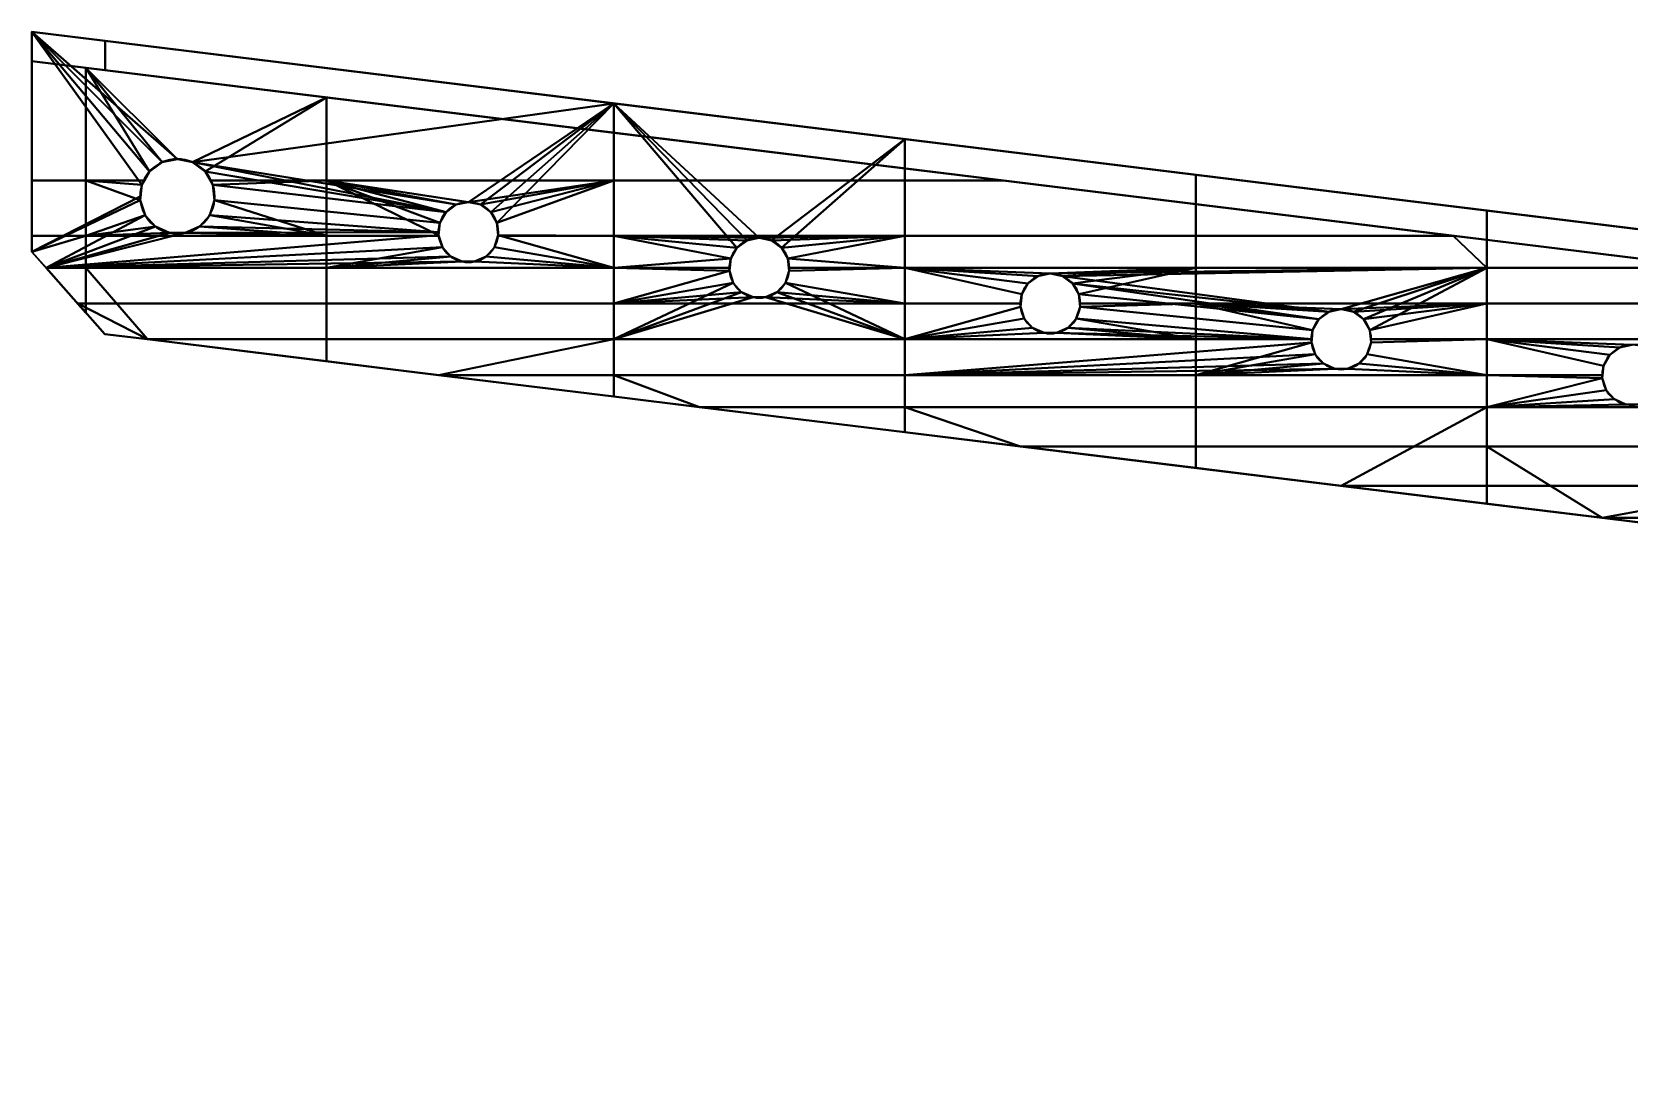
# Model space of a CAD drawing. Header units: millimetres. Extents: x 0 to 419, y 0 to 190.
# Drawn here: x 2.5 to 111.5, y 119.4 to 189.7 of the extents above; entities that cross this region are included whole.
import ezdxf

# ---------------------------------------------------------------- set-up
doc = ezdxf.new("R2010")
doc.units = ezdxf.units.MM
doc.layers.add('1', color=7, linetype='Continuous', true_color=0xffffff)

# ---------------------------------------------------------------- blocks, each defined once
blk = doc.blocks.new('UG_SURFACE_001')
at = {"layer": '1', "color": 252, "linetype": 'Continuous', "lineweight": 35}
for points in [[(2.492546, 189.693958, 3.5), (10.522989, 180.181548, 3.5), (9.992814, 179.263249, 3.5)], [(2.492546, 189.693958, 3.5), (11.380829, 180.804804, 3.5), (10.522989, 180.181548, 3.5)], [(2.492546, 189.693958, 3.5), (42.194393, 184.819177, 3.5), (13.455186, 180.804804, 3.5), (12.418007, 181.025267, 3.5)], [(12.418007, 181.025267, 3.5), (11.380829, 180.804804, 3.5), (2.492546, 189.693958, 3.5)], [(9.992814, 179.263249, 3.5), (9.868008, 178.475261, 3.5), (2.492546, 174.693957, 3.5), (2.492546, 189.693958, 3.5)], [(2.492546, 179.556563, 5.5), (2.492546, 187.693954, 5.5), (2.492546, 189.693958, 3.5), (2.492546, 174.693957, 3.5)], [(2.492546, 187.693954, 5.5), (2.492546, 187.693954, 16.5), (2.492546, 189.693958, 16.5), (2.492546, 189.693958, 3.5)], [(2.492546, 189.693958, 16.5), (62.045313, 182.381794, 3.5), (42.194393, 184.819177, 3.5)], [(2.492546, 189.693958, 16.5), (81.896238, 179.944411, 3.5), (62.045313, 182.381794, 3.5)], [(2.492546, 189.693958, 16.5), (101.747163, 177.507013, 3.5), (81.896238, 179.944411, 3.5)], [(2.492546, 189.693958, 16.5), (121.598087, 175.06963, 3.5), (101.747163, 177.507013, 3.5)], [(2.492546, 189.693958, 16.5), (133.563325, 173.60048, 3.5), (121.598087, 175.06963, 3.5)], [(2.492546, 189.693958, 16.5), (161.549926, 170.164168, 3.5), (153.414235, 171.163097, 3.5)], [(153.414235, 171.163097, 3.5), (133.563325, 173.60048, 3.5), (2.492546, 189.693958, 16.5)], [(42.194393, 184.819177, 3.5), (2.492546, 189.693958, 3.5), (2.492546, 189.693958, 16.5)], [(2.492546, 189.693958, 16.5), (181.150854, 167.757466, 3.5), (173.265159, 168.725714, 3.5)], [(173.265159, 168.725714, 3.5), (161.549926, 170.164168, 3.5), (2.492546, 189.693958, 16.5)], [(2.492546, 189.693958, 16.5), (201.001778, 165.320083, 3.5), (193.116084, 166.288331, 3.5)], [(193.116084, 166.288331, 3.5), (181.150854, 167.757466, 3.5), (2.492546, 189.693958, 16.5)], [(2.492546, 189.693958, 16.5), (220.852703, 162.882701, 3.5), (210.930929, 164.100945, 3.5)], [(210.930929, 164.100945, 3.5), (201.001778, 165.320083, 3.5), (2.492546, 189.693958, 16.5)], [(2.492546, 189.693958, 16.5), (254.704952, 158.726171, 3.5), (220.852703, 162.882701, 3.5)], [(254.704952, 158.726171, 3.5), (2.492546, 189.693958, 16.5), (7.492546, 189.08003, 21.500001), (414.399207, 139.11818, 21.500001)], [(7.492546, 187.080026, 21.500001), (7.492546, 189.08003, 21.500001), (2.492546, 189.693958, 16.5), (2.492546, 187.693954, 16.5)], [(414.157271, 137.147874, 21.500001), (414.399207, 139.11818, 21.500001), (7.492546, 189.08003, 21.500001), (7.492546, 187.080026, 21.500001)], [(2.492546, 187.693954, 5.5), (2.492546, 179.556563, 5.5), (6.180277, 179.556563, 5.5), (6.180277, 187.241152, 5.5)], [(7.492546, 187.080026, 21.500001), (2.492546, 187.693954, 16.5), (2.492546, 187.693954, 5.5), (6.180277, 187.241152, 5.5)], [(6.180277, 187.241152, 5.5), (11.380829, 180.804804, 5.5), (12.418007, 181.025267, 5.5)], [(6.180277, 187.241152, 5.5), (6.180277, 179.556563, 5.5), (10.162158, 179.556563, 5.5), (10.522989, 180.181548, 5.5)], [(10.522989, 180.181548, 5.5), (11.380829, 180.804804, 5.5), (6.180277, 187.241152, 5.5)], [(12.418007, 181.025267, 5.5), (13.455186, 180.804804, 5.5), (22.593468, 185.225874, 5.5), (6.180277, 187.241152, 5.5)], [(7.492546, 187.080026, 21.500001), (6.180277, 187.241152, 5.5), (22.593468, 185.225874, 5.5)], [(7.492546, 187.080026, 21.500001), (99.45979, 175.787866, 5.5), (101.747163, 175.507024, 5.5)], [(101.747163, 175.507024, 5.5), (419.120014, 136.538535, 16.5), (414.157271, 137.147874, 21.500001), (7.492546, 187.080026, 21.500001)], [(7.492546, 187.080026, 21.500001), (68.766244, 179.556563, 5.5), (99.45979, 175.787866, 5.5)], [(7.492546, 187.080026, 21.500001), (62.045313, 180.38179, 5.5), (68.766244, 179.556563, 5.5)], [(7.492546, 187.080026, 21.500001), (42.194393, 182.819173, 5.5), (62.045313, 180.38179, 5.5)], [(7.492546, 187.080026, 21.500001), (22.593468, 185.225874, 5.5), (42.194393, 182.819173, 5.5)], [(22.593468, 185.225874, 5.5), (13.455186, 180.804804, 5.5), (14.313027, 180.181548, 5.5)], [(32.26893, 178.087875, 3.5), (31.435121, 177.910641, 3.5), (13.455186, 180.804804, 3.5), (42.194393, 184.819177, 3.5)], [(14.313027, 180.181548, 5.5), (14.673857, 179.556563, 5.5), (22.593468, 179.556563, 5.5), (22.593468, 185.225874, 5.5)], [(22.593468, 185.225874, 5.5), (22.593468, 179.556563, 5.5), (42.194393, 179.556563, 5.5), (42.194393, 182.819173, 5.5)], [(42.194393, 184.819177, 3.5), (33.10274, 177.910641, 3.5), (32.26893, 178.087875, 3.5)], [(33.792377, 177.409589, 3.5), (33.10274, 177.910641, 3.5), (42.194393, 184.819177, 3.5)], [(42.194393, 184.819177, 3.5), (34.218598, 176.671356, 3.5), (33.792377, 177.409589, 3.5)], [(34.3077, 175.823584, 3.5), (34.218598, 176.671356, 3.5), (42.194393, 184.819177, 3.5), (42.194393, 173.60048, 3.5)], [(42.194393, 184.819177, 3.5), (62.045313, 182.381794, 3.5), (52.953664, 175.473258, 3.5), (52.119855, 175.650492, 3.5)], [(42.194393, 173.60048, 3.5), (42.194393, 184.819177, 3.5), (50.596409, 174.972206, 3.5), (50.170187, 174.233973, 3.5)], [(42.194393, 184.819177, 3.5), (51.286045, 175.473258, 3.5), (50.596409, 174.972206, 3.5)], [(52.119855, 175.650492, 3.5), (51.286045, 175.473258, 3.5), (42.194393, 184.819177, 3.5)], [(42.194393, 182.819173, 5.5), (42.194393, 179.556563, 5.5), (62.045313, 179.556563, 5.5), (62.045313, 180.38179, 5.5)], [(62.045313, 182.381794, 3.5), (53.643301, 174.972206, 3.5), (52.953664, 175.473258, 3.5)], [(54.069519, 174.233973, 3.5), (53.643301, 174.972206, 3.5), (62.045313, 182.381794, 3.5), (62.045313, 173.60048, 3.5)], [(81.896238, 179.944411, 3.5), (81.896238, 173.60048, 3.5), (62.045313, 173.60048, 3.5), (62.045313, 182.381794, 3.5)], [(12.418007, 181.025267, 3.5), (12.418007, 181.025267, 5.5), (11.380829, 180.804804, 5.5), (11.380829, 180.804804, 3.5)], [(13.455186, 180.804804, 3.5), (13.455186, 180.804804, 5.5), (12.418007, 181.025267, 5.5), (12.418007, 181.025267, 3.5)], [(9.992814, 179.263249, 3.5), (10.522989, 180.181548, 3.5), (10.522989, 180.181548, 5.5), (10.162158, 179.556563, 5.5)], [(11.380829, 180.804804, 3.5), (11.380829, 180.804804, 5.5), (10.522989, 180.181548, 5.5), (10.522989, 180.181548, 3.5)], [(14.313027, 180.181548, 3.5), (14.313027, 180.181548, 5.5), (13.455186, 180.804804, 5.5), (13.455186, 180.804804, 3.5)], [(31.435121, 177.910641, 3.5), (30.745484, 177.409589, 3.5), (13.455186, 180.804804, 3.5)], [(14.313027, 180.181548, 3.5), (13.455186, 180.804804, 3.5), (30.745484, 177.409589, 3.5)], [(14.673857, 179.556563, 5.5), (14.313027, 180.181548, 5.5), (14.313027, 180.181548, 3.5), (14.843202, 179.263249, 3.5)], [(30.745484, 177.409589, 3.5), (14.843202, 179.263249, 3.5), (14.313027, 180.181548, 3.5)], [(62.045313, 180.38179, 5.5), (62.045313, 179.556563, 5.5), (68.766244, 179.556563, 5.5)], [(101.747163, 177.507013, 3.5), (101.747163, 173.60048, 3.5), (81.896238, 173.60048, 3.5), (81.896238, 179.944411, 3.5)], [(6.180277, 175.787866, 5.5), (6.180277, 179.556563, 5.5), (2.492546, 179.556563, 5.5), (2.492546, 175.787866, 5.5)], [(2.492546, 174.693957, 3.5), (2.492546, 175.787866, 5.5), (2.492546, 179.556563, 5.5)], [(6.180277, 179.556563, 5.5), (6.180277, 175.787866, 5.5), (10.209643, 177.200258, 5.5), (9.881977, 178.208709, 5.5)], [(9.881977, 178.208709, 5.5), (9.992814, 179.263249, 5.5), (6.180277, 179.556563, 5.5)], [(9.992814, 179.263249, 5.5), (10.162158, 179.556563, 5.5), (6.180277, 179.556563, 5.5)], [(9.992814, 179.263249, 5.5), (9.881977, 178.208709, 5.5), (9.868008, 178.475261, 3.5)], [(9.868008, 178.475261, 3.5), (9.992814, 179.263249, 3.5), (9.992814, 179.263249, 5.5)], [(10.162158, 179.556563, 5.5), (9.992814, 179.263249, 5.5), (9.992814, 179.263249, 3.5)], [(14.843202, 179.263249, 3.5), (14.843202, 179.263249, 5.5), (14.673857, 179.556563, 5.5)], [(22.593468, 179.556563, 5.5), (14.673857, 179.556563, 5.5), (14.843202, 179.263249, 5.5)], [(14.843202, 179.263249, 5.5), (14.954039, 178.208709, 5.5), (22.593468, 175.787866, 5.5), (22.593468, 179.556563, 5.5)], [(14.954039, 178.208709, 3.5), (14.954039, 178.208709, 5.5), (14.843202, 179.263249, 5.5), (14.843202, 179.263249, 3.5)], [(30.745484, 177.409589, 3.5), (30.319264, 176.671356, 3.5), (14.954039, 178.208709, 3.5), (14.843202, 179.263249, 3.5)], [(42.194393, 179.556563, 5.5), (22.593468, 179.556563, 5.5), (32.26893, 178.087875, 5.5)], [(22.593468, 179.556563, 5.5), (31.435121, 177.910641, 5.5), (32.26893, 178.087875, 5.5)], [(22.593468, 179.556563, 5.5), (22.593468, 175.787866, 5.5), (30.241765, 175.787866, 5.5), (30.230161, 175.823584, 5.5)], [(30.230161, 175.823584, 5.5), (30.319264, 176.671356, 5.5), (22.593468, 179.556563, 5.5)], [(22.593468, 179.556563, 5.5), (30.745484, 177.409589, 5.5), (31.435121, 177.910641, 5.5)], [(30.319264, 176.671356, 5.5), (30.745484, 177.409589, 5.5), (22.593468, 179.556563, 5.5)], [(32.26893, 178.087875, 5.5), (33.10274, 177.910641, 5.5), (42.194393, 179.556563, 5.5)], [(42.194393, 179.556563, 5.5), (33.10274, 177.910641, 5.5), (33.792377, 177.409589, 5.5)], [(33.792377, 177.409589, 5.5), (34.218598, 176.671356, 5.5), (42.194393, 179.556563, 5.5)], [(42.194393, 175.787866, 5.5), (42.194393, 179.556563, 5.5), (34.218598, 176.671356, 5.5), (34.3077, 175.823584, 5.5)], [(62.045313, 175.787866, 5.5), (62.045313, 179.556563, 5.5), (42.194393, 179.556563, 5.5), (42.194393, 175.787866, 5.5)], [(68.766244, 179.556563, 5.5), (62.045313, 179.556563, 5.5), (62.045313, 175.787866, 5.5), (99.45979, 175.787866, 5.5)], [(2.492546, 174.693957, 3.5), (9.868008, 178.475261, 3.5), (9.881977, 178.208709, 3.5)], [(9.881977, 178.208709, 3.5), (10.209643, 177.200258, 3.5), (3.459964, 173.60048, 3.5), (2.492546, 174.693957, 3.5)], [(9.881977, 178.208709, 5.5), (9.881977, 178.208709, 3.5), (9.868008, 178.475261, 3.5)], [(9.881977, 178.208709, 3.5), (9.881977, 178.208709, 5.5), (10.209643, 177.200258, 5.5), (10.209643, 177.200258, 3.5)], [(14.626373, 177.200258, 3.5), (14.626373, 177.200258, 5.5), (14.954039, 178.208709, 5.5), (14.954039, 178.208709, 3.5)], [(14.626373, 177.200258, 3.5), (14.954039, 178.208709, 3.5), (30.319264, 176.671356, 3.5), (30.218931, 176.037878, 3.5)], [(22.593468, 175.787866, 5.5), (14.954039, 178.208709, 5.5), (14.626373, 177.200258, 5.5)], [(31.435121, 177.910641, 3.5), (31.435121, 177.910641, 5.5), (30.745484, 177.409589, 5.5), (30.745484, 177.409589, 3.5)], [(32.26893, 178.087875, 3.5), (32.26893, 178.087875, 5.5), (31.435121, 177.910641, 5.5), (31.435121, 177.910641, 3.5)], [(33.10274, 177.910641, 3.5), (33.10274, 177.910641, 5.5), (32.26893, 178.087875, 5.5), (32.26893, 178.087875, 3.5)], [(33.792377, 177.409589, 3.5), (33.792377, 177.409589, 5.5), (33.10274, 177.910641, 5.5), (33.10274, 177.910641, 3.5)], [(10.209643, 177.200258, 3.5), (10.919156, 176.412269, 3.5), (3.459964, 173.60048, 3.5)], [(6.180277, 175.787866, 5.5), (10.919156, 176.412269, 5.5), (10.209643, 177.200258, 5.5)], [(10.209643, 177.200258, 3.5), (10.209643, 177.200258, 5.5), (10.919156, 176.412269, 5.5), (10.919156, 176.412269, 3.5)], [(13.91686, 176.412269, 3.5), (13.91686, 176.412269, 5.5), (14.626373, 177.200258, 5.5), (14.626373, 177.200258, 3.5)], [(30.218931, 176.037878, 3.5), (13.91686, 176.412269, 3.5), (14.626373, 177.200258, 3.5)], [(14.626373, 177.200258, 5.5), (13.91686, 176.412269, 5.5), (22.593468, 175.787866, 5.5)], [(30.319264, 176.671356, 5.5), (30.230161, 175.823584, 5.5), (30.218931, 176.037878, 3.5)], [(30.218931, 176.037878, 3.5), (30.319264, 176.671356, 3.5), (30.319264, 176.671356, 5.5)], [(30.745484, 177.409589, 3.5), (30.745484, 177.409589, 5.5), (30.319264, 176.671356, 5.5), (30.319264, 176.671356, 3.5)], [(34.218598, 176.671356, 3.5), (34.218598, 176.671356, 5.5), (33.792377, 177.409589, 5.5), (33.792377, 177.409589, 3.5)], [(34.3077, 175.823584, 3.5), (34.3077, 175.823584, 5.5), (34.218598, 176.671356, 5.5), (34.218598, 176.671356, 3.5)], [(121.598087, 175.06963, 3.5), (121.598087, 173.60048, 3.5), (101.747163, 173.60048, 3.5), (101.747163, 177.507013, 3.5)], [(6.180277, 175.787866, 5.5), (2.492546, 175.787866, 5.5), (2.492546, 174.693957, 5.5)], [(2.492546, 174.693957, 5.5), (3.459964, 173.60048, 5.5), (6.180277, 173.60048, 5.5), (6.180277, 175.787866, 5.5)], [(2.492546, 174.693957, 3.5), (2.492546, 174.693957, 5.5), (2.492546, 175.787866, 5.5)], [(3.459964, 173.60048, 3.5), (10.919156, 176.412269, 3.5), (11.887833, 175.980985, 3.5)], [(12.948182, 175.980985, 3.5), (30.218931, 176.037878, 3.5), (30.230161, 175.823584, 3.5), (3.459964, 173.60048, 3.5)], [(3.459964, 173.60048, 3.5), (11.887833, 175.980985, 3.5), (12.948182, 175.980985, 3.5)], [(30.230161, 175.823584, 3.5), (30.493578, 175.012872, 3.5), (3.459964, 173.60048, 3.5)], [(11.887833, 175.980985, 5.5), (10.919156, 176.412269, 5.5), (6.180277, 175.787866, 5.5)], [(6.180277, 175.787866, 5.5), (22.593468, 175.787866, 5.5), (12.948182, 175.980985, 5.5), (11.887833, 175.980985, 5.5)], [(22.593468, 173.60048, 5.5), (22.593468, 175.787866, 5.5), (6.180277, 175.787866, 5.5), (6.180277, 173.60048, 5.5)], [(10.919156, 176.412269, 3.5), (10.919156, 176.412269, 5.5), (11.887833, 175.980985, 5.5), (11.887833, 175.980985, 3.5)], [(11.887833, 175.980985, 3.5), (11.887833, 175.980985, 5.5), (12.948182, 175.980985, 5.5), (12.948182, 175.980985, 3.5)], [(12.948182, 175.980985, 3.5), (12.948182, 175.980985, 5.5), (13.91686, 176.412269, 5.5), (13.91686, 176.412269, 3.5)], [(30.218931, 176.037878, 3.5), (12.948182, 175.980985, 3.5), (13.91686, 176.412269, 3.5)], [(22.593468, 175.787866, 5.5), (13.91686, 176.412269, 5.5), (12.948182, 175.980985, 5.5)], [(30.493578, 175.012872, 5.5), (30.241765, 175.787866, 5.5), (22.593468, 175.787866, 5.5), (22.593468, 173.60048, 5.5)], [(30.230161, 175.823584, 5.5), (30.230161, 175.823584, 3.5), (30.218931, 176.037878, 3.5)], [(30.230161, 175.823584, 3.5), (30.230161, 175.823584, 5.5), (30.241765, 175.787866, 5.5)], [(30.241765, 175.787866, 5.5), (30.493578, 175.012872, 5.5), (30.493578, 175.012872, 3.5), (30.230161, 175.823584, 3.5)], [(42.194393, 173.60048, 3.5), (34.044284, 175.012872, 3.5), (34.3077, 175.823584, 3.5)], [(34.3077, 175.823584, 3.5), (34.044284, 175.012872, 3.5), (34.044284, 175.012872, 5.5), (34.296095, 175.787866, 5.5)], [(42.194393, 173.60048, 5.5), (42.194393, 175.787866, 5.5), (34.296095, 175.787866, 5.5), (34.044284, 175.012872, 5.5)], [(34.296095, 175.787866, 5.5), (34.3077, 175.823584, 5.5), (34.3077, 175.823584, 3.5)], [(34.3077, 175.823584, 5.5), (34.296095, 175.787866, 5.5), (42.194393, 175.787866, 5.5)], [(42.194393, 175.787866, 5.5), (51.286045, 175.473258, 5.5), (52.119855, 175.650492, 5.5)], [(52.119855, 175.650492, 5.5), (62.045313, 175.787866, 5.5), (42.194393, 175.787866, 5.5)], [(42.194393, 175.787866, 5.5), (50.170187, 174.233973, 5.5), (50.596409, 174.972206, 5.5)], [(42.194393, 175.787866, 5.5), (42.194393, 173.60048, 5.5), (50.103605, 173.60048, 5.5), (50.170187, 174.233973, 5.5)], [(50.596409, 174.972206, 5.5), (51.286045, 175.473258, 5.5), (42.194393, 175.787866, 5.5)], [(51.286045, 175.473258, 3.5), (51.286045, 175.473258, 5.5), (50.596409, 174.972206, 5.5), (50.596409, 174.972206, 3.5)], [(52.119855, 175.650492, 3.5), (52.119855, 175.650492, 5.5), (51.286045, 175.473258, 5.5), (51.286045, 175.473258, 3.5)], [(52.119855, 175.650492, 5.5), (52.953664, 175.473258, 5.5), (62.045313, 175.787866, 5.5)], [(52.953664, 175.473258, 3.5), (52.953664, 175.473258, 5.5), (52.119855, 175.650492, 5.5), (52.119855, 175.650492, 3.5)], [(52.953664, 175.473258, 5.5), (53.643301, 174.972206, 5.5), (62.045313, 175.787866, 5.5)], [(53.643301, 174.972206, 3.5), (53.643301, 174.972206, 5.5), (52.953664, 175.473258, 5.5), (52.953664, 175.473258, 3.5)], [(62.045313, 175.787866, 5.5), (53.643301, 174.972206, 5.5), (54.069519, 174.233973, 5.5)], [(54.069519, 174.233973, 5.5), (54.136101, 173.60048, 5.5), (62.045313, 173.60048, 5.5), (62.045313, 175.787866, 5.5)], [(99.45979, 175.787866, 5.5), (62.045313, 175.787866, 5.5), (62.045313, 173.60048, 5.5), (101.747163, 173.60048, 5.5)], [(101.747163, 173.60048, 5.5), (101.747163, 175.507024, 5.5), (99.45979, 175.787866, 5.5)], [(101.747163, 175.507024, 5.5), (101.747163, 173.60048, 5.5), (117.274627, 173.60048, 5.5)], [(419.120014, 136.538535, 16.5), (101.747163, 175.507024, 5.5), (117.274627, 173.60048, 5.5)], [(3.459964, 173.60048, 5.5), (2.492546, 174.693957, 5.5), (2.492546, 174.693957, 3.5), (3.459964, 173.60048, 3.5)], [(3.459964, 173.60048, 3.5), (30.493578, 175.012872, 3.5), (31.06397, 174.379393, 3.5)], [(31.06397, 174.379393, 3.5), (31.842712, 174.032673, 3.5), (3.459964, 173.60048, 3.5)], [(31.06397, 174.379393, 5.5), (30.493578, 175.012872, 5.5), (22.593468, 173.60048, 5.5)], [(22.593468, 173.60048, 5.5), (31.842712, 174.032673, 5.5), (31.06397, 174.379393, 5.5)], [(30.493578, 175.012872, 3.5), (30.493578, 175.012872, 5.5), (31.06397, 174.379393, 5.5), (31.06397, 174.379393, 3.5)], [(31.06397, 174.379393, 3.5), (31.06397, 174.379393, 5.5), (31.842712, 174.032673, 5.5), (31.842712, 174.032673, 3.5)], [(42.194393, 173.60048, 3.5), (32.695148, 174.032673, 3.5), (33.47389, 174.379393, 3.5)], [(32.695148, 174.032673, 3.5), (32.695148, 174.032673, 5.5), (33.47389, 174.379393, 5.5), (33.47389, 174.379393, 3.5)], [(33.47389, 174.379393, 5.5), (32.695148, 174.032673, 5.5), (42.194393, 173.60048, 5.5)], [(33.47389, 174.379393, 3.5), (34.044284, 175.012872, 3.5), (42.194393, 173.60048, 3.5)], [(33.47389, 174.379393, 3.5), (33.47389, 174.379393, 5.5), (34.044284, 175.012872, 5.5), (34.044284, 175.012872, 3.5)], [(42.194393, 173.60048, 5.5), (34.044284, 175.012872, 5.5), (33.47389, 174.379393, 5.5)], [(50.596409, 174.972206, 3.5), (50.596409, 174.972206, 5.5), (50.170187, 174.233973, 5.5), (50.170187, 174.233973, 3.5)], [(54.069519, 174.233973, 3.5), (54.069519, 174.233973, 5.5), (53.643301, 174.972206, 5.5), (53.643301, 174.972206, 3.5)], [(42.194393, 173.60048, 3.5), (3.459964, 173.60048, 3.5), (31.842712, 174.032673, 3.5), (32.695148, 174.032673, 3.5)], [(3.459964, 173.60048, 3.5), (42.194393, 173.60048, 3.5), (42.194393, 171.163097, 3.5), (5.616382, 171.163097, 3.5)], [(3.459964, 173.60048, 3.5), (5.616382, 171.163097, 3.5), (6.180277, 170.52573, 5.5), (3.459964, 173.60048, 5.5)], [(6.180277, 170.52573, 5.5), (6.180277, 173.60048, 5.5), (3.459964, 173.60048, 5.5)], [(6.180277, 173.60048, 5.5), (6.180277, 170.52573, 5.5), (7.455277, 169.084609, 5.5), (10.378236, 168.725714, 5.5)], [(10.378236, 168.725714, 5.5), (22.593468, 168.725714, 5.5), (22.593468, 173.60048, 5.5), (6.180277, 173.60048, 5.5)], [(22.593468, 173.60048, 5.5), (42.194393, 173.60048, 5.5), (32.695148, 174.032673, 5.5), (31.842712, 174.032673, 5.5)], [(42.194393, 168.725714, 5.5), (42.194393, 173.60048, 5.5), (22.593468, 173.60048, 5.5), (22.593468, 168.725714, 5.5)], [(31.842712, 174.032673, 3.5), (31.842712, 174.032673, 5.5), (32.695148, 174.032673, 5.5), (32.695148, 174.032673, 3.5)], [(50.170187, 174.233973, 3.5), (50.069854, 173.60048, 3.5), (42.194393, 173.60048, 3.5)], [(42.194393, 171.163097, 3.5), (42.194393, 173.60048, 3.5), (50.069854, 173.60048, 3.5), (50.081085, 173.386201, 3.5)], [(50.344501, 172.575489, 5.5), (50.081085, 173.386201, 5.5), (42.194393, 173.60048, 5.5), (42.194393, 168.725714, 5.5)], [(50.081085, 173.386201, 5.5), (50.103605, 173.60048, 5.5), (42.194393, 173.60048, 5.5)], [(50.081085, 173.386201, 3.5), (50.344501, 172.575489, 3.5), (42.194393, 171.163097, 3.5)], [(50.103605, 173.60048, 5.5), (50.069854, 173.60048, 3.5), (50.170187, 174.233973, 3.5)], [(50.081085, 173.386201, 3.5), (50.069854, 173.60048, 3.5), (50.103605, 173.60048, 5.5)], [(50.103605, 173.60048, 5.5), (50.081085, 173.386201, 5.5), (50.081085, 173.386201, 3.5)], [(50.081085, 173.386201, 3.5), (50.081085, 173.386201, 5.5), (50.344501, 172.575489, 5.5), (50.344501, 172.575489, 3.5)], [(50.170187, 174.233973, 3.5), (50.170187, 174.233973, 5.5), (50.103605, 173.60048, 5.5)], [(62.045313, 173.60048, 3.5), (62.045313, 171.163097, 3.5), (53.895205, 172.575489, 3.5), (54.158624, 173.386201, 3.5)], [(54.158624, 173.386201, 5.5), (53.895205, 172.575489, 5.5), (62.045313, 168.725714, 5.5), (62.045313, 173.60048, 5.5)], [(53.895205, 172.575489, 3.5), (53.895205, 172.575489, 5.5), (54.158624, 173.386201, 5.5), (54.158624, 173.386201, 3.5)], [(62.045313, 173.60048, 3.5), (54.136101, 173.60048, 3.5), (54.069519, 174.233973, 3.5)], [(54.136101, 173.60048, 5.5), (54.069519, 174.233973, 5.5), (54.069519, 174.233973, 3.5), (54.136101, 173.60048, 3.5)], [(54.158624, 173.386201, 3.5), (54.136101, 173.60048, 3.5), (62.045313, 173.60048, 3.5)], [(54.136101, 173.60048, 3.5), (54.158624, 173.386201, 3.5), (54.158624, 173.386201, 5.5), (54.136101, 173.60048, 5.5)], [(62.045313, 173.60048, 5.5), (54.136101, 173.60048, 5.5), (54.158624, 173.386201, 5.5)], [(62.045313, 173.60048, 3.5), (70.447333, 172.534823, 3.5), (70.021108, 171.79659, 3.5)], [(62.045313, 173.60048, 3.5), (81.896238, 173.60048, 3.5), (71.970776, 173.213094, 3.5)], [(62.045313, 173.60048, 3.5), (71.136966, 173.035875, 3.5), (70.447333, 172.534823, 3.5)], [(71.970776, 173.213094, 3.5), (71.136966, 173.035875, 3.5), (62.045313, 173.60048, 3.5)], [(70.021108, 171.79659, 3.5), (69.920778, 171.163097, 3.5), (62.045313, 171.163097, 3.5), (62.045313, 173.60048, 3.5)], [(101.747163, 173.60048, 5.5), (62.045313, 173.60048, 5.5), (71.970776, 173.213094, 5.5)], [(62.045313, 173.60048, 5.5), (71.136966, 173.035875, 5.5), (71.970776, 173.213094, 5.5)], [(62.045313, 173.60048, 5.5), (70.021108, 171.79659, 5.5), (70.447333, 172.534823, 5.5)], [(69.932006, 170.948818, 5.5), (70.021108, 171.79659, 5.5), (62.045313, 173.60048, 5.5), (62.045313, 168.725714, 5.5)], [(70.447333, 172.534823, 5.5), (71.136966, 173.035875, 5.5), (62.045313, 173.60048, 5.5)], [(81.896238, 173.60048, 3.5), (72.804585, 173.035875, 3.5), (71.970776, 173.213094, 3.5)], [(71.970776, 173.213094, 5.5), (72.804585, 173.035875, 5.5), (101.747163, 173.60048, 5.5)], [(73.494226, 172.534823, 3.5), (72.804585, 173.035875, 3.5), (81.896238, 173.60048, 3.5)], [(101.747163, 173.60048, 5.5), (72.804585, 173.035875, 5.5), (90.987891, 170.598477, 5.5), (91.8217, 170.775712, 5.5)], [(73.920444, 171.79659, 3.5), (73.494226, 172.534823, 3.5), (81.896238, 173.60048, 3.5)], [(81.896238, 173.60048, 3.5), (81.896238, 171.163097, 3.5), (73.987022, 171.163097, 3.5), (73.920444, 171.79659, 3.5)], [(81.896238, 173.60048, 3.5), (101.747163, 173.60048, 3.5), (101.747163, 171.163097, 3.5), (81.896238, 171.163097, 3.5)], [(91.8217, 170.775712, 5.5), (92.65551, 170.598477, 5.5), (101.747163, 173.60048, 5.5)], [(92.65551, 170.598477, 5.5), (93.34515, 170.097426, 5.5), (101.747163, 173.60048, 5.5)], [(101.747163, 173.60048, 5.5), (93.34515, 170.097426, 5.5), (93.771368, 169.359192, 5.5)], [(93.771368, 169.359192, 5.5), (93.837947, 168.725714, 5.5), (101.747163, 168.725714, 5.5), (101.747163, 173.60048, 5.5)], [(101.747163, 173.60048, 3.5), (121.598087, 173.60048, 3.5), (121.598087, 171.163097, 3.5), (101.747163, 171.163097, 3.5)], [(117.274627, 173.60048, 5.5), (101.747163, 173.60048, 5.5), (101.747163, 168.725714, 5.5), (121.598087, 168.725714, 5.5)], [(50.344501, 172.575489, 3.5), (50.914895, 171.941996, 3.5), (42.194393, 171.163097, 3.5)], [(42.194393, 168.725714, 5.5), (50.914895, 171.941996, 5.5), (50.344501, 172.575489, 5.5)], [(50.344501, 172.575489, 3.5), (50.344501, 172.575489, 5.5), (50.914895, 171.941996, 5.5), (50.914895, 171.941996, 3.5)], [(53.324815, 171.941996, 3.5), (53.895205, 172.575489, 3.5), (62.045313, 171.163097, 3.5)], [(53.324815, 171.941996, 3.5), (53.324815, 171.941996, 5.5), (53.895205, 172.575489, 5.5), (53.895205, 172.575489, 3.5)], [(62.045313, 168.725714, 5.5), (53.895205, 172.575489, 5.5), (53.324815, 171.941996, 5.5)], [(70.447333, 172.534823, 3.5), (70.447333, 172.534823, 5.5), (70.021108, 171.79659, 5.5), (70.021108, 171.79659, 3.5)], [(71.136966, 173.035875, 3.5), (71.136966, 173.035875, 5.5), (70.447333, 172.534823, 5.5), (70.447333, 172.534823, 3.5)], [(71.970776, 173.213094, 3.5), (71.970776, 173.213094, 5.5), (71.136966, 173.035875, 5.5), (71.136966, 173.035875, 3.5)], [(72.804585, 173.035875, 3.5), (72.804585, 173.035875, 5.5), (71.970776, 173.213094, 5.5), (71.970776, 173.213094, 3.5)], [(73.494226, 172.534823, 3.5), (73.494226, 172.534823, 5.5), (72.804585, 173.035875, 5.5), (72.804585, 173.035875, 3.5)], [(90.987891, 170.598477, 5.5), (72.804585, 173.035875, 5.5), (73.494226, 172.534823, 5.5)], [(73.920444, 171.79659, 3.5), (73.920444, 171.79659, 5.5), (73.494226, 172.534823, 5.5), (73.494226, 172.534823, 3.5)], [(90.29825, 170.097426, 5.5), (73.494226, 172.534823, 5.5), (73.920444, 171.79659, 5.5)], [(90.29825, 170.097426, 5.5), (90.987891, 170.598477, 5.5), (73.494226, 172.534823, 5.5)], [(5.616382, 171.163097, 3.5), (42.194393, 171.163097, 3.5), (42.194393, 168.725714, 3.5), (10.378236, 168.725714, 3.5)], [(10.378236, 168.725714, 3.5), (7.455277, 169.084609, 3.5), (5.616382, 171.163097, 3.5)], [(5.616382, 171.163097, 3.5), (7.455277, 169.084609, 3.5), (7.455277, 169.084609, 5.5), (6.180277, 170.52573, 5.5)], [(42.194393, 171.163097, 3.5), (50.914895, 171.941996, 3.5), (51.693633, 171.59529, 3.5)], [(51.693633, 171.59529, 5.5), (50.914895, 171.941996, 5.5), (42.194393, 168.725714, 5.5)], [(51.693633, 171.59529, 3.5), (52.546073, 171.59529, 3.5), (62.045313, 171.163097, 3.5), (42.194393, 171.163097, 3.5)], [(42.194393, 168.725714, 5.5), (62.045313, 168.725714, 5.5), (52.546073, 171.59529, 5.5), (51.693633, 171.59529, 5.5)], [(42.194393, 171.163097, 3.5), (62.045313, 171.163097, 3.5), (62.045313, 168.725714, 3.5), (42.194393, 168.725714, 3.5)], [(50.914895, 171.941996, 3.5), (50.914895, 171.941996, 5.5), (51.693633, 171.59529, 5.5), (51.693633, 171.59529, 3.5)], [(51.693633, 171.59529, 3.5), (51.693633, 171.59529, 5.5), (52.546073, 171.59529, 5.5), (52.546073, 171.59529, 3.5)], [(62.045313, 171.163097, 3.5), (52.546073, 171.59529, 3.5), (53.324815, 171.941996, 3.5)], [(52.546073, 171.59529, 3.5), (52.546073, 171.59529, 5.5), (53.324815, 171.941996, 5.5), (53.324815, 171.941996, 3.5)], [(53.324815, 171.941996, 5.5), (52.546073, 171.59529, 5.5), (62.045313, 168.725714, 5.5)], [(62.045313, 168.725714, 3.5), (62.045313, 171.163097, 3.5), (69.920778, 171.163097, 3.5), (69.932006, 170.948818, 3.5)], [(70.021108, 171.79659, 5.5), (69.932006, 170.948818, 5.5), (69.920778, 171.163097, 3.5)], [(69.920778, 171.163097, 3.5), (70.021108, 171.79659, 3.5), (70.021108, 171.79659, 5.5)], [(69.932006, 170.948818, 5.5), (69.932006, 170.948818, 3.5), (69.920778, 171.163097, 3.5)], [(73.74613, 170.138106, 3.5), (74.009545, 170.948818, 3.5), (81.896238, 171.163097, 3.5), (81.896238, 168.725714, 3.5)], [(74.009545, 170.948818, 5.5), (73.920444, 171.79659, 5.5), (73.920444, 171.79659, 3.5), (73.987022, 171.163097, 3.5)], [(73.920444, 171.79659, 5.5), (74.009545, 170.948818, 5.5), (89.872032, 169.359192, 5.5), (90.29825, 170.097426, 5.5)], [(74.009545, 170.948818, 3.5), (73.987022, 171.163097, 3.5), (81.896238, 171.163097, 3.5)], [(73.987022, 171.163097, 3.5), (74.009545, 170.948818, 3.5), (74.009545, 170.948818, 5.5)], [(81.896238, 171.163097, 3.5), (101.747163, 171.163097, 3.5), (91.8217, 170.775712, 3.5)], [(81.896238, 171.163097, 3.5), (90.29825, 170.097426, 3.5), (89.872032, 169.359192, 3.5)], [(81.896238, 171.163097, 3.5), (90.987891, 170.598477, 3.5), (90.29825, 170.097426, 3.5)], [(91.8217, 170.775712, 3.5), (90.987891, 170.598477, 3.5), (81.896238, 171.163097, 3.5)], [(89.872032, 169.359192, 3.5), (89.771703, 168.725714, 3.5), (81.896238, 168.725714, 3.5), (81.896238, 171.163097, 3.5)], [(101.747163, 171.163097, 3.5), (92.65551, 170.598477, 3.5), (91.8217, 170.775712, 3.5)], [(101.747163, 171.163097, 3.5), (93.34515, 170.097426, 3.5), (92.65551, 170.598477, 3.5)], [(93.771368, 169.359192, 3.5), (93.34515, 170.097426, 3.5), (101.747163, 171.163097, 3.5)], [(101.747163, 171.163097, 3.5), (101.747163, 168.725714, 3.5), (93.837947, 168.725714, 3.5), (93.771368, 169.359192, 3.5)], [(101.747163, 171.163097, 3.5), (121.598087, 171.163097, 3.5), (121.598087, 168.725714, 3.5), (101.747163, 168.725714, 3.5)], [(69.932006, 170.948818, 3.5), (70.195422, 170.138106, 3.5), (62.045313, 168.725714, 3.5)], [(70.195422, 170.138106, 5.5), (69.932006, 170.948818, 5.5), (62.045313, 168.725714, 5.5)], [(70.195422, 170.138106, 3.5), (70.765816, 169.504613, 3.5), (62.045313, 168.725714, 3.5)], [(62.045313, 168.725714, 5.5), (70.765816, 169.504613, 5.5), (70.195422, 170.138106, 5.5)], [(69.932006, 170.948818, 3.5), (69.932006, 170.948818, 5.5), (70.195422, 170.138106, 5.5), (70.195422, 170.138106, 3.5)], [(70.195422, 170.138106, 3.5), (70.195422, 170.138106, 5.5), (70.765816, 169.504613, 5.5), (70.765816, 169.504613, 3.5)], [(73.175736, 169.504613, 3.5), (73.74613, 170.138106, 3.5), (81.896238, 168.725714, 3.5)], [(73.175736, 169.504613, 3.5), (73.175736, 169.504613, 5.5), (73.74613, 170.138106, 5.5), (73.74613, 170.138106, 3.5)], [(89.805454, 168.725714, 5.5), (73.74613, 170.138106, 5.5), (73.175736, 169.504613, 5.5)], [(73.74613, 170.138106, 3.5), (73.74613, 170.138106, 5.5), (74.009545, 170.948818, 5.5), (74.009545, 170.948818, 3.5)], [(89.805454, 168.725714, 5.5), (89.872032, 169.359192, 5.5), (74.009545, 170.948818, 5.5), (73.74613, 170.138106, 5.5)], [(90.29825, 170.097426, 3.5), (90.29825, 170.097426, 5.5), (89.872032, 169.359192, 5.5), (89.872032, 169.359192, 3.5)], [(90.987891, 170.598477, 3.5), (90.987891, 170.598477, 5.5), (90.29825, 170.097426, 5.5), (90.29825, 170.097426, 3.5)], [(91.8217, 170.775712, 3.5), (91.8217, 170.775712, 5.5), (90.987891, 170.598477, 5.5), (90.987891, 170.598477, 3.5)], [(92.65551, 170.598477, 3.5), (92.65551, 170.598477, 5.5), (91.8217, 170.775712, 5.5), (91.8217, 170.775712, 3.5)], [(93.34515, 170.097426, 3.5), (93.34515, 170.097426, 5.5), (92.65551, 170.598477, 5.5), (92.65551, 170.598477, 3.5)], [(93.771368, 169.359192, 3.5), (93.771368, 169.359192, 5.5), (93.34515, 170.097426, 5.5), (93.34515, 170.097426, 3.5)], [(10.378236, 168.725714, 5.5), (7.455277, 169.084609, 5.5), (7.455277, 169.084609, 3.5), (10.378236, 168.725714, 3.5)], [(62.045313, 168.725714, 3.5), (70.765816, 169.504613, 3.5), (71.544558, 169.157892, 3.5)], [(71.544558, 169.157892, 5.5), (70.765816, 169.504613, 5.5), (62.045313, 168.725714, 5.5)], [(71.544558, 169.157892, 3.5), (72.396994, 169.157892, 3.5), (81.896238, 168.725714, 3.5), (62.045313, 168.725714, 3.5)], [(62.045313, 168.725714, 5.5), (89.805454, 168.725714, 5.5), (72.396994, 169.157892, 5.5), (71.544558, 169.157892, 5.5)], [(70.765816, 169.504613, 3.5), (70.765816, 169.504613, 5.5), (71.544558, 169.157892, 5.5), (71.544558, 169.157892, 3.5)], [(71.544558, 169.157892, 3.5), (71.544558, 169.157892, 5.5), (72.396994, 169.157892, 5.5), (72.396994, 169.157892, 3.5)], [(81.896238, 168.725714, 3.5), (72.396994, 169.157892, 3.5), (73.175736, 169.504613, 3.5)], [(72.396994, 169.157892, 3.5), (72.396994, 169.157892, 5.5), (73.175736, 169.504613, 5.5), (73.175736, 169.504613, 3.5)], [(73.175736, 169.504613, 5.5), (72.396994, 169.157892, 5.5), (89.805454, 168.725714, 5.5)], [(89.805454, 168.725714, 5.5), (89.771703, 168.725714, 3.5), (89.872032, 169.359192, 3.5)], [(89.872032, 169.359192, 3.5), (89.872032, 169.359192, 5.5), (89.805454, 168.725714, 5.5)], [(93.837947, 168.725714, 5.5), (93.771368, 169.359192, 5.5), (93.771368, 169.359192, 3.5), (93.837947, 168.725714, 3.5)], [(10.378236, 168.725714, 3.5), (42.194393, 168.725714, 3.5), (42.194393, 166.288331, 3.5), (30.229159, 166.288331, 3.5)], [(10.378236, 168.725714, 3.5), (30.229159, 166.288331, 3.5), (22.593468, 167.225868, 5.5), (10.378236, 168.725714, 5.5)], [(22.593468, 167.225868, 5.5), (22.593468, 168.725714, 5.5), (10.378236, 168.725714, 5.5)], [(42.194393, 168.725714, 5.5), (22.593468, 168.725714, 5.5), (22.593468, 167.225868, 5.5), (30.229159, 166.288331, 5.5)], [(30.229159, 166.288331, 5.5), (42.194393, 166.288331, 5.5), (42.194393, 168.725714, 5.5)], [(42.194393, 168.725714, 3.5), (62.045313, 168.725714, 3.5), (62.045313, 166.288331, 3.5), (42.194393, 166.288331, 3.5)], [(62.045313, 166.288331, 5.5), (62.045313, 168.725714, 5.5), (42.194393, 168.725714, 5.5), (42.194393, 166.288331, 5.5)], [(62.045313, 168.725714, 3.5), (81.896238, 168.725714, 3.5), (81.896238, 166.288331, 3.5), (62.045313, 166.288331, 3.5)], [(89.782931, 168.511435, 5.5), (89.805454, 168.725714, 5.5), (62.045313, 168.725714, 5.5), (62.045313, 166.288331, 5.5)], [(90.046346, 167.700708, 5.5), (89.782931, 168.511435, 5.5), (62.045313, 166.288331, 5.5)], [(81.896238, 166.288331, 3.5), (81.896238, 168.725714, 3.5), (89.771703, 168.725714, 3.5), (89.782931, 168.511435, 3.5)], [(89.782931, 168.511435, 3.5), (90.046346, 167.700708, 3.5), (81.896238, 166.288331, 3.5)], [(89.782931, 168.511435, 3.5), (89.771703, 168.725714, 3.5), (89.805454, 168.725714, 5.5)], [(89.805454, 168.725714, 5.5), (89.782931, 168.511435, 5.5), (89.782931, 168.511435, 3.5)], [(89.782931, 168.511435, 3.5), (89.782931, 168.511435, 5.5), (90.046346, 167.700708, 5.5), (90.046346, 167.700708, 3.5)], [(93.597054, 167.700708, 3.5), (93.86047, 168.511435, 3.5), (101.747163, 168.725714, 3.5), (101.747163, 166.288331, 3.5)], [(101.747163, 166.288331, 5.5), (101.747163, 168.725714, 5.5), (93.86047, 168.511435, 5.5), (93.597054, 167.700708, 5.5)], [(93.597054, 167.700708, 3.5), (93.597054, 167.700708, 5.5), (93.86047, 168.511435, 5.5), (93.86047, 168.511435, 3.5)], [(93.86047, 168.511435, 3.5), (93.837947, 168.725714, 3.5), (101.747163, 168.725714, 3.5)], [(93.837947, 168.725714, 3.5), (93.86047, 168.511435, 3.5), (93.86047, 168.511435, 5.5), (93.837947, 168.725714, 5.5)], [(101.747163, 168.725714, 5.5), (93.837947, 168.725714, 5.5), (93.86047, 168.511435, 5.5)], [(101.747163, 168.725714, 3.5), (110.149175, 167.660043, 3.5), (109.722957, 166.921809, 3.5)], [(101.747163, 168.725714, 3.5), (121.598087, 168.725714, 3.5), (111.672625, 168.338329, 3.5)], [(101.747163, 168.725714, 3.5), (110.838816, 168.161094, 3.5), (110.149175, 167.660043, 3.5)], [(111.672625, 168.338329, 3.5), (110.838816, 168.161094, 3.5), (101.747163, 168.725714, 3.5)], [(109.722957, 166.921809, 3.5), (109.62262, 166.288331, 3.5), (101.747163, 166.288331, 3.5), (101.747163, 168.725714, 3.5)], [(101.747163, 168.725714, 5.5), (110.838816, 168.161094, 5.5), (111.672625, 168.338329, 5.5)], [(101.747163, 168.725714, 5.5), (109.722957, 166.921809, 5.5), (110.149175, 167.660043, 5.5)], [(111.672625, 168.338329, 5.5), (121.598087, 168.725714, 5.5), (101.747163, 168.725714, 5.5)], [(101.747163, 168.725714, 5.5), (101.747163, 166.288331, 5.5), (109.656379, 166.288331, 5.5), (109.722957, 166.921809, 5.5)], [(110.149175, 167.660043, 5.5), (110.838816, 168.161094, 5.5), (101.747163, 168.725714, 5.5)], [(110.838816, 168.161094, 3.5), (110.838816, 168.161094, 5.5), (110.149175, 167.660043, 5.5), (110.149175, 167.660043, 3.5)], [(111.672625, 168.338329, 3.5), (111.672625, 168.338329, 5.5), (110.838816, 168.161094, 5.5), (110.838816, 168.161094, 3.5)], [(30.229159, 166.288331, 3.5), (30.229159, 166.288331, 5.5), (22.593468, 167.225868, 5.5)], [(90.61674, 167.06723, 5.5), (90.046346, 167.700708, 5.5), (62.045313, 166.288331, 5.5)], [(62.045313, 166.288331, 5.5), (91.395482, 166.72051, 5.5), (90.61674, 167.06723, 5.5)], [(92.247918, 166.72051, 5.5), (91.395482, 166.72051, 5.5), (62.045313, 166.288331, 5.5), (101.747163, 166.288331, 5.5)], [(81.896238, 166.288331, 3.5), (90.046346, 167.700708, 3.5), (90.61674, 167.06723, 3.5)], [(90.61674, 167.06723, 3.5), (91.395482, 166.72051, 3.5), (81.896238, 166.288331, 3.5)], [(101.747163, 166.288331, 3.5), (81.896238, 166.288331, 3.5), (91.395482, 166.72051, 3.5), (92.247918, 166.72051, 3.5)], [(90.046346, 167.700708, 3.5), (90.046346, 167.700708, 5.5), (90.61674, 167.06723, 5.5), (90.61674, 167.06723, 3.5)], [(90.61674, 167.06723, 3.5), (90.61674, 167.06723, 5.5), (91.395482, 166.72051, 5.5), (91.395482, 166.72051, 3.5)], [(91.395482, 166.72051, 3.5), (91.395482, 166.72051, 5.5), (92.247918, 166.72051, 5.5), (92.247918, 166.72051, 3.5)], [(92.247918, 166.72051, 3.5), (93.02666, 167.06723, 3.5), (101.747163, 166.288331, 3.5)], [(92.247918, 166.72051, 3.5), (92.247918, 166.72051, 5.5), (93.02666, 167.06723, 5.5), (93.02666, 167.06723, 3.5)], [(101.747163, 166.288331, 5.5), (93.02666, 167.06723, 5.5), (92.247918, 166.72051, 5.5)], [(101.747163, 166.288331, 3.5), (93.02666, 167.06723, 3.5), (93.597054, 167.700708, 3.5)], [(93.02666, 167.06723, 3.5), (93.02666, 167.06723, 5.5), (93.597054, 167.700708, 5.5), (93.597054, 167.700708, 3.5)], [(93.597054, 167.700708, 5.5), (93.02666, 167.06723, 5.5), (101.747163, 166.288331, 5.5)], [(109.656379, 166.288331, 5.5), (109.62262, 166.288331, 3.5), (109.722957, 166.921809, 3.5)], [(109.722957, 166.921809, 3.5), (109.722957, 166.921809, 5.5), (109.656379, 166.288331, 5.5)], [(110.149175, 167.660043, 3.5), (110.149175, 167.660043, 5.5), (109.722957, 166.921809, 5.5), (109.722957, 166.921809, 3.5)], [(30.229159, 166.288331, 3.5), (42.194393, 166.288331, 3.5), (42.194393, 164.819181, 3.5)], [(30.229159, 166.288331, 3.5), (42.194393, 164.819181, 3.5), (42.194393, 164.819181, 5.5), (30.229159, 166.288331, 5.5)], [(42.194393, 164.819181, 5.5), (42.194393, 166.288331, 5.5), (30.229159, 166.288331, 5.5)], [(42.194393, 166.288331, 3.5), (62.045313, 166.288331, 3.5), (62.045313, 164.100945, 3.5), (48.043996, 164.100945, 3.5)], [(48.043996, 164.100945, 3.5), (42.194393, 164.819181, 3.5), (42.194393, 166.288331, 3.5)], [(42.194393, 166.288331, 5.5), (42.194393, 164.819181, 5.5), (48.043996, 164.100945, 5.5)], [(48.043996, 164.100945, 5.5), (62.045313, 164.100945, 5.5), (62.045313, 166.288331, 5.5), (42.194393, 166.288331, 5.5)], [(62.045313, 166.288331, 3.5), (81.896238, 166.288331, 3.5), (81.896238, 164.100945, 3.5), (62.045313, 164.100945, 3.5)], [(101.747163, 164.100945, 5.5), (101.747163, 166.288331, 5.5), (62.045313, 166.288331, 5.5), (62.045313, 164.100945, 5.5)], [(81.896238, 166.288331, 3.5), (101.747163, 166.288331, 3.5), (101.747163, 164.100945, 3.5), (81.896238, 164.100945, 3.5)], [(101.747163, 164.100945, 3.5), (101.747163, 166.288331, 3.5), (109.62262, 166.288331, 3.5), (109.633856, 166.074038, 3.5)], [(109.897271, 165.263325, 5.5), (109.633856, 166.074038, 5.5), (101.747163, 166.288331, 5.5), (101.747163, 164.100945, 5.5)], [(109.633856, 166.074038, 5.5), (109.656379, 166.288331, 5.5), (101.747163, 166.288331, 5.5)], [(109.633856, 166.074038, 3.5), (109.897271, 165.263325, 3.5), (101.747163, 164.100945, 3.5)], [(109.633856, 166.074038, 3.5), (109.62262, 166.288331, 3.5), (109.656379, 166.288331, 5.5)], [(109.656379, 166.288331, 5.5), (109.633856, 166.074038, 5.5), (109.633856, 166.074038, 3.5)], [(109.633856, 166.074038, 3.5), (109.633856, 166.074038, 5.5), (109.897271, 165.263325, 5.5), (109.897271, 165.263325, 3.5)], [(42.194393, 164.819181, 3.5), (48.043996, 164.100945, 3.5), (48.043996, 164.100945, 5.5), (42.194393, 164.819181, 5.5)], [(109.897271, 165.263325, 3.5), (110.467665, 164.629847, 3.5), (101.747163, 164.100945, 3.5)], [(101.747163, 164.100945, 5.5), (110.467665, 164.629847, 5.5), (109.897271, 165.263325, 5.5)], [(101.747163, 164.100945, 3.5), (110.467665, 164.629847, 3.5), (111.246407, 164.283127, 3.5)], [(111.246407, 164.283127, 5.5), (110.467665, 164.629847, 5.5), (101.747163, 164.100945, 5.5)], [(109.897271, 165.263325, 3.5), (109.897271, 165.263325, 5.5), (110.467665, 164.629847, 5.5), (110.467665, 164.629847, 3.5)], [(110.467665, 164.629847, 3.5), (110.467665, 164.629847, 5.5), (111.246407, 164.283127, 5.5), (111.246407, 164.283127, 3.5)], [(48.043996, 164.100945, 3.5), (62.045313, 164.100945, 3.5), (62.045313, 162.381798, 3.5)], [(48.043996, 164.100945, 3.5), (62.045313, 162.381798, 3.5), (62.045313, 162.381798, 5.5), (48.043996, 164.100945, 5.5)], [(62.045313, 162.381798, 5.5), (62.045313, 164.100945, 5.5), (48.043996, 164.100945, 5.5)], [(62.045313, 162.381798, 3.5), (62.045313, 164.100945, 3.5), (81.896238, 164.100945, 3.5), (81.896238, 159.9444, 3.5)], [(62.045313, 164.100945, 5.5), (62.045313, 162.381798, 5.5), (69.931008, 161.41355, 5.5)], [(69.931008, 161.41355, 5.5), (101.747163, 161.41355, 5.5), (101.747163, 164.100945, 5.5), (62.045313, 164.100945, 5.5)], [(91.818012, 158.726171, 3.5), (81.896238, 159.9444, 3.5), (81.896238, 164.100945, 3.5), (101.747163, 164.100945, 3.5)], [(101.747163, 164.100945, 3.5), (101.747163, 158.726171, 3.5), (91.818012, 158.726171, 3.5)], [(111.246407, 164.283127, 3.5), (112.098843, 164.283127, 3.5), (121.598087, 164.100945, 3.5), (101.747163, 164.100945, 3.5)], [(101.747163, 164.100945, 5.5), (121.598087, 164.100945, 5.5), (112.098843, 164.283127, 5.5), (111.246407, 164.283127, 5.5)], [(101.747163, 164.100945, 3.5), (121.598087, 164.100945, 3.5), (121.598087, 158.726171, 3.5), (101.747163, 158.726171, 3.5)], [(121.598087, 161.41355, 5.5), (121.598087, 164.100945, 5.5), (101.747163, 164.100945, 5.5), (101.747163, 161.41355, 5.5)], [(111.246407, 164.283127, 3.5), (111.246407, 164.283127, 5.5), (112.098843, 164.283127, 5.5), (112.098843, 164.283127, 3.5)], [(62.045313, 162.381798, 3.5), (69.931008, 161.41355, 5.5), (62.045313, 162.381798, 5.5)], [(69.931008, 161.41355, 5.5), (62.045313, 162.381798, 3.5), (81.896238, 159.9444, 3.5)], [(101.747163, 157.507017, 5.5), (69.931008, 161.41355, 5.5), (81.896238, 159.9444, 3.5), (91.818012, 158.726171, 3.5)], [(101.747163, 157.507017, 5.5), (101.747163, 161.41355, 5.5), (69.931008, 161.41355, 5.5)], [(101.747163, 161.41355, 5.5), (101.747163, 157.507017, 5.5), (109.63285, 156.538785, 5.5)], [(109.63285, 156.538785, 5.5), (121.598087, 156.538785, 5.5), (121.598087, 161.41355, 5.5), (101.747163, 161.41355, 5.5)], [(91.818012, 158.726171, 3.5), (101.747163, 158.726171, 3.5), (101.747163, 157.507017, 3.5)], [(91.818012, 158.726171, 3.5), (101.747163, 157.507017, 3.5), (101.747163, 157.507017, 5.5)], [(109.63285, 156.538785, 3.5), (101.747163, 157.507017, 3.5), (101.747163, 158.726171, 3.5), (121.598087, 158.726171, 3.5)], [(121.598087, 158.726171, 3.5), (121.598087, 156.538785, 3.5), (109.63285, 156.538785, 3.5)], [(101.747163, 157.507017, 3.5), (109.63285, 156.538785, 3.5), (109.63285, 156.538785, 5.5), (101.747163, 157.507017, 5.5)], [(109.63285, 156.538785, 3.5), (121.598087, 156.538785, 3.5), (121.598087, 155.069634, 3.5)], [(109.63285, 156.538785, 3.5), (121.598087, 155.069634, 3.5), (121.598087, 155.069634, 5.5), (109.63285, 156.538785, 5.5)], [(121.598087, 155.069634, 5.5), (121.598087, 156.538785, 5.5), (109.63285, 156.538785, 5.5)]]:
    blk.add_3dface(points, dxfattribs=at)

msp = doc.modelspace()

# ---------------------------------------------------------------- linework, layer by layer
at = {"layer": '1', "color": 252, "linetype": 'Continuous', "lineweight": 35}
for p, q in [((2.492546, 189.693954, 3.5), (2.492546, 174.693954, 3.5)), ((2.492546, 189.693954, 16.5), (2.492546, 189.693954, 3.5)), ((419.36193, 138.50883, 3.5), (2.492546, 189.693954, 3.5)), ((2.492546, 189.693954, 16.5), (7.492546, 189.080031, 21.5)), ((2.492546, 187.693954, 16.5), (2.492546, 189.693954, 16.5)), ((414.399199, 139.118176, 21.5), (7.492546, 189.080031, 21.5)), ((7.492546, 189.080031, 21.5), (7.492546, 187.080031, 21.5)), ((419.120008, 136.538534, 5.5), (2.492546, 187.693954, 5.5)), ((2.492546, 187.693954, 5.5), (2.492546, 187.693954, 16.5)), ((2.492546, 174.693954, 5.5), (2.492546, 187.693954, 5.5)), ((7.492546, 187.080031, 21.5), (2.492546, 187.693954, 16.5)), ((414.157277, 137.147881, 21.5), (7.492546, 187.080031, 21.5)), ((7.455277, 169.084607, 3.5), (2.492546, 174.693954, 3.5)), ((2.492546, 174.693954, 3.5), (2.492546, 174.693954, 5.5)), ((2.492546, 174.693954, 5.5), (7.455277, 169.084607, 5.5)), ((411.97998, 119.415219, 3.5), (7.455277, 169.084607, 3.5)), ((411.97998, 119.415219, 5.5), (7.455277, 169.084607, 5.5)), ((7.455277, 169.084607, 5.5), (7.455277, 169.084607, 3.5))]:
    msp.add_line(p, q, dxfattribs=at)
at = {"layer": '1', "color": 252, "linetype": 'Continuous', "lineweight": 35, "extrusion": (0, 0, -1)}
for centre, radius in [((-12.418008, 178.47526, -3.5), 2.55), ((-32.268931, 176.037874, -3.5), 2.05), ((-52.119854, 173.600487, -3.5), 2.05), ((-71.970777, 171.1631, -3.5), 2.05), ((-91.8217, 168.725713, -3.5), 2.05), ((-111.672623, 166.288326, -3.5), 2.05)]:
    msp.add_circle(centre, radius, dxfattribs=at)
at = {"layer": '1', "color": 252, "linetype": 'Continuous', "lineweight": 35, "extrusion": (2.9583e-16, 2.38099e-15, -1)}
for centre, radius in [((-12.418008, 178.47526, -5.5), 2.55), ((-32.268931, 176.037874, -5.5), 2.05), ((-52.119854, 173.600487, -5.5), 2.05), ((-71.970777, 171.1631, -5.5), 2.05), ((-91.8217, 168.725713, -5.5), 2.05), ((-111.672623, 166.288326, -5.5), 2.05)]:
    msp.add_circle(centre, radius, dxfattribs=at)

# ---------------------------------------------------------------- block references
at = {"layer": '1', "color": 252, "linetype": 'Continuous', "lineweight": 35}
msp.add_blockref('UG_SURFACE_001', (0, 0), dxfattribs=at)

doc.saveas('drawing.dxf')
